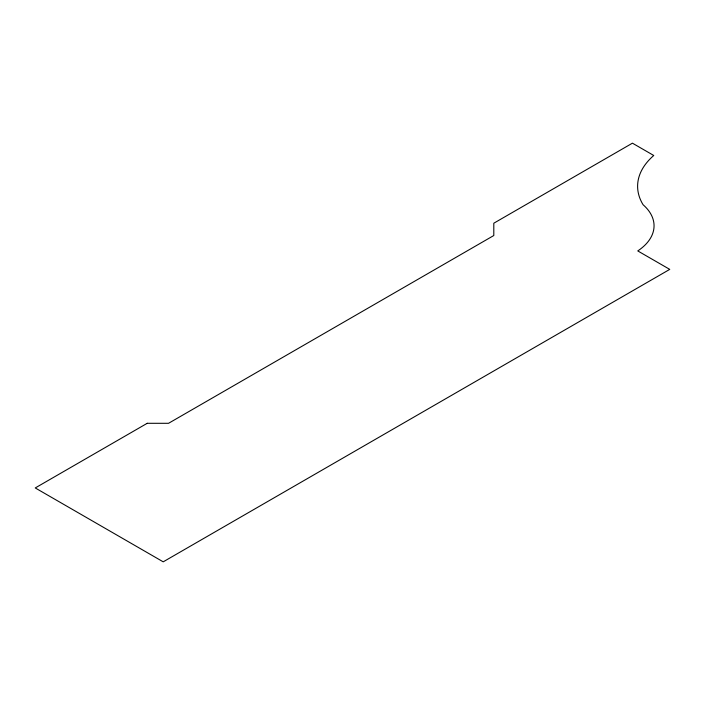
<?xml version="1.0" encoding="UTF-8"?>
<svg xmlns="http://www.w3.org/2000/svg" width="705" height="705" viewBox="0 0 705 705"><rect width="100%" height="100%" fill="white"/><g stroke="black" fill="none" stroke-linecap="round" stroke-linejoin="round"><path stroke-width="1.06" d="M147.222 423.3L35.25 487.948L163.216 561.832L669.75 269.38L637.761 250.918A66.235 38.237 0 0 0 643.092 204.741A96.127 55.492 0 0 1 653.755 155.488L632.429 143.168L493.8 223.212L493.8 235.523L168.548 423.3L147.222 423.3"/></g></svg>
